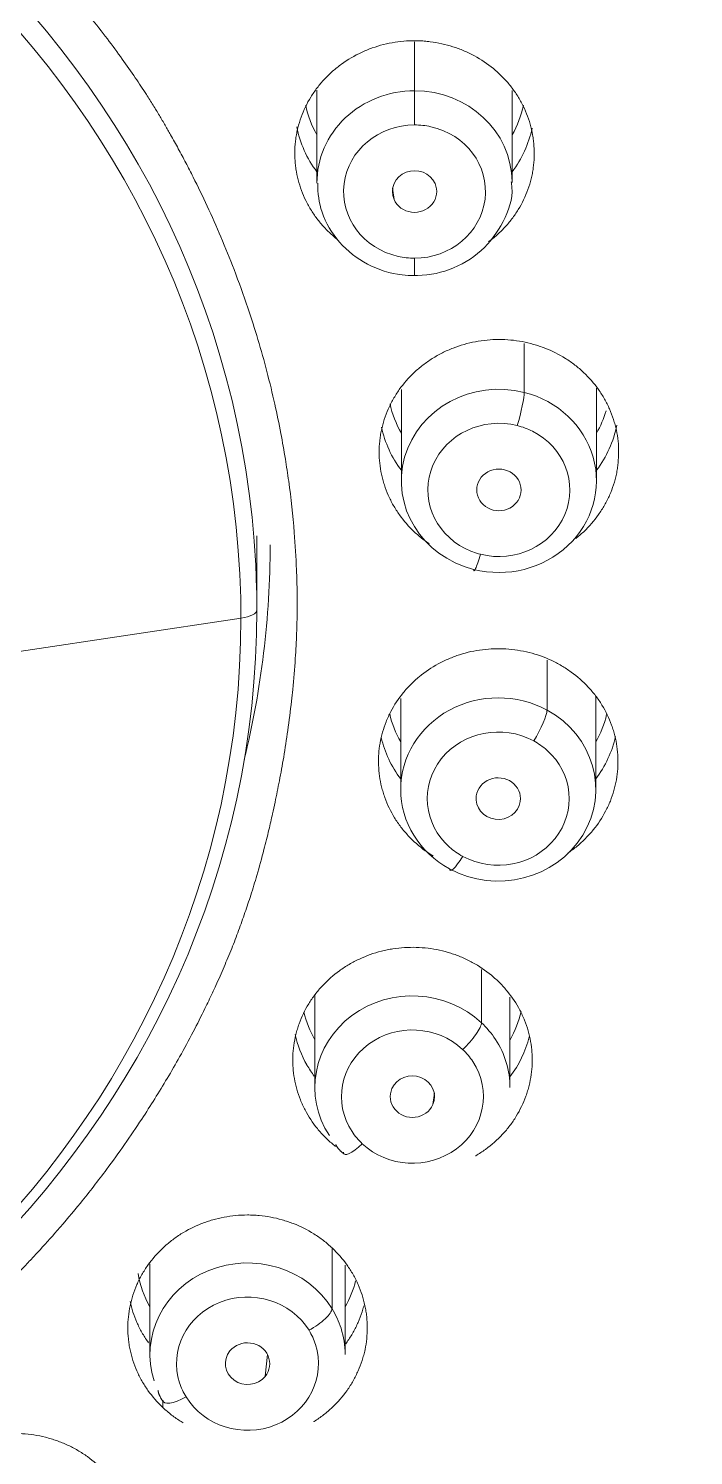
# Model space of a CAD drawing. Extents: x 3349 to 5808, y -3 to 827.
# Drawn here: x 3874.81 to 3880.8, y 521.44 to 534.32 of the extents above; entities that cross this region are included whole.
import ezdxf

# ---------------------------------------------------------------- set-up
doc = ezdxf.new("R2010")
doc.units = 0
doc.header["$LTSCALE"] = 4
doc.header["$MEASUREMENT"] = 0
doc.layers.get('0').update_dxf_attribs({"linetype": 'CONTINUOUS'})
doc.layers.add('1', color=7, linetype='CONTINUOUS')

msp = doc.modelspace()

# ---------------------------------------------------------------- linework, layer by layer
at = {"color": 7, "ltscale": 0.5}
msp.add_ellipse((3868.108, 529.628), major_axis=(-47.422, 0), ratio=0.896694, start_param=1.587359, end_param=7.826525, dxfattribs=at)
at = {"layer": '1', "color": 7, "linetype": 'Continuous', "lineweight": 13}
for p, q in [((3878.289, 533.757), (3878.289, 534.199)), ((3878.289, 533.449), (3878.289, 533.757)), ((3878.104, 532.776), (3878.091, 532.878)), ((3878.289, 532.246), (3878.289, 532.089)), ((3879.278, 531.036), (3879.278, 531.476)), ((3874.724, 528.698), (3876.724, 528.997)), ((3879.484, 528.168), (3879.484, 528.618)), ((3878.893, 525.347), (3878.893, 525.827)), ((3878.455, 524.608), (3878.468, 524.711)), ((3877.545, 522.766), (3877.545, 523.315)), ((3876.941, 522.156), (3876.963, 522.352)), ((3876.019, 521.935), (3876.019, 521.874))]:
    msp.add_line(p, q, dxfattribs=at)
at = {"layer": '1', "color": 7, "linetype": 'Continuous', "lineweight": 18}
for p, q in [((3877.409, 533.764), (3877.409, 532.93)), ((3879.169, 532.93), (3879.169, 533.759)), ((3879.93, 530.237), (3879.93, 531.073)), ((3878.17, 531.061), (3878.17, 530.237)), ((3876.867, 529.742), (3876.867, 529.073)), ((3878.164, 528.272), (3878.164, 527.452)), ((3879.924, 527.452), (3879.924, 528.289)), ((3877.39, 525.592), (3877.39, 524.762)), ((3879.15, 524.762), (3879.15, 525.578)), ((3875.903, 523.172), (3875.903, 522.352)), ((3877.663, 522.352), (3877.663, 523.159))]:
    msp.add_line(p, q, dxfattribs=at)
for centre, major_axis, start_param, end_param in [((3867.787, 529.073), (-9.08, 0), 3.163275, 6.283185), ((3867.787, 528.997), (8.936, 0), 0.021682, 3.141593), ((3878.289, 532.93), (-0.88, 0), 3.149889, 4.712389), ((3878.289, 533.805), (1, 0), 3.332592, 3.636541), ((3878.289, 533.805), (1, 0), 5.788238, 6.093217), ((3878.289, 533.614), (-1.08, 0), 0.181836, 0.61835), ((3878.289, 533.614), (-1.08, 0), 2.523206, 2.948831), ((3878.289, 532.848), (0.2, 0), 0.390584, 3.532176), ((3878.289, 532.848), (0.2, 0), 3.532176, 6.673769), ((3879.05, 530.237), (-0.88, 0), 4.45059, 7.592182), ((3879.05, 530.237), (-0.88, 0), 1.308997, 4.45059), ((3879.05, 531.113), (1, 0), 3.334146, 3.636573), ((3879.05, 531.113), (1, 0), 5.788221, 6.021386), ((3879.05, 530.921), (-1.08, 0), 0.198264, 0.618354), ((3879.05, 530.921), (-1.08, 0), 2.523239, 2.961884), ((3879.05, 530.155), (0.2, 0), 0.128784, 3.270377), ((3879.05, 530.155), (0.2, 0), 3.270377, 6.41197), ((3867.787, 529.66), (-9.2, 0), 2.915082, 3.141597), ((3867.787, 528.997), (8.936, 0), 0, 0.021682), ((3867.787, 529.073), (-9.08, 0), 3.141593, 3.163275), ((3867.787, 529.073), (-9.08, 0), 0.021682, 3.141593), ((3867.787, 528.997), (8.936, 0), 3.163275, 6.283185), ((3879.044, 527.452), (-0.88, 0), 4.18879, 7.330383), ((3879.044, 528.327), (1, 0), 3.346991, 3.636557), ((3879.044, 527.452), (-0.88, 0), 1.047198, 4.18879), ((3879.044, 528.327), (1, 0), 5.788254, 6.069917), ((3879.044, 528.136), (-1.08, 0), 0.214226, 0.618387), ((3879.044, 528.136), (-1.08, 0), 2.523243, 2.936493), ((3879.044, 527.369), (0.2, 0), 6.15017, 9.291763), ((3879.044, 527.369), (0.2, 0), 3.008578, 6.15017), ((3878.27, 524.762), (-0.88, 0), 3.926991, 6.835908), ((3878.27, 525.638), (1, 0), 3.350803, 3.636541), ((3878.27, 525.638), (1, 0), 5.788287, 6.080651), ((3878.27, 525.446), (-1.08, 0), 0.204361, 0.493528), ((3878.27, 524.762), (-0.88, 0), 3.141575, 3.694315), ((3878.27, 525.446), (-1.08, 0), 2.523208, 2.91576), ((3878.27, 524.68), (0.2, 0), 5.888371, 9.029963), ((3878.27, 524.68), (0.2, 0), 2.746778, 5.888371), ((3876.783, 522.352), (-0.88, 0), 3.665191, 6.574108), ((3876.783, 523.228), (1, 0), 3.296447, 3.636573), ((3876.783, 523.228), (1, 0), 5.78827, 6.058201), ((3876.783, 522.352), (-0.88, 0), 3.141579, 3.432516), ((3876.783, 522.27), (0.2, 0), 5.626571, 8.768164), ((3876.783, 522.27), (0.2, 0), 2.484979, 5.626571)]:
    msp.add_ellipse(centre, major_axis=major_axis, ratio=0.939693, start_param=start_param, end_param=end_param, dxfattribs=at)
at = {"layer": '1', "color": 7, "linetype": 'Continuous', "lineweight": 13}
for centre, major_axis, ratio, start_param, end_param in [((3878.289, 532.93), (-0.88, 0), 0.939693, 4.712389, 6.291481), ((3878.289, 532.848), (-0.64, 0), 0.939693, 4.712389, 7.621306), ((3878.289, 532.848), (-0.64, 0), 0.939693, 4.479713, 4.712389), ((3878.289, 532.848), (-0.64, 0), 0.939693, 1.570796, 4.479713), ((3878.289, 532.848), (-0.64, 0), 0.939693, 1.338121, 1.570796), ((3879.216, 530.818), (-0.059, -0.233), 0.088521, 1.232725, 2.803521), ((3879.05, 530.155), (-0.64, 0), 0.939693, 4.45059, 7.359506), ((3879.05, 530.155), (-0.64, 0), 0.939693, 4.217914, 4.45059), ((3879.05, 530.155), (-0.64, 0), 0.939693, 1.308997, 4.217914), ((3879.05, 530.155), (-0.64, 0), 0.939693, 1.076321, 1.308997), ((3878.884, 529.657), (0.059, 0.233), 0.088521, 2.803521, 4.374318), ((3876.627, 529.073), (0.24, 0), 0.34202, 5.124696, 6.283185), ((3879.364, 527.972), (-0.114, -0.211), 0.17101, 1.265447, 2.836243), ((3879.044, 527.369), (-0.64, 0), 0.939693, 4.18879, 7.097707), ((3879.044, 527.369), (-0.64, 0), 0.939693, 3.956114, 4.18879), ((3879.044, 527.369), (-0.64, 0), 0.939693, 1.047198, 3.956114), ((3878.724, 526.931), (0.114, 0.211), 0.17101, 2.836243, 4.407039), ((3879.044, 527.369), (-0.64, 0), 0.939693, 0.814522, 1.047198), ((3878.27, 524.68), (-0.64, 0), 0.939693, 3.926991, 6.835908), ((3878.723, 525.187), (-0.164, -0.175), 0.241845, 1.318897, 2.889694), ((3878.27, 524.762), (-0.88, 0), 0.939693, 3.694315, 3.926991), ((3878.27, 524.68), (-0.64, 0), 0.939693, 3.694315, 3.926991), ((3878.27, 524.68), (-0.64, 0), 0.939693, 0.785398, 3.694315), ((3877.818, 524.337), (0.164, 0.175), 0.241845, 2.889694, 4.46049), ((3878.27, 524.68), (-0.64, 0), 0.939693, 0.552722, 0.785398), ((3876.783, 522.27), (-0.64, 0), 0.939693, 3.665191, 6.574108), ((3877.337, 522.653), (-0.204, -0.126), 0.296198, 1.390781, 2.961578), ((3876.783, 522.352), (-0.88, 0), 0.939693, 3.432516, 3.665191), ((3876.783, 522.27), (-0.64, 0), 0.939693, 3.432516, 3.665191), ((3876.783, 522.27), (-0.64, 0), 0.939693, 0.523599, 3.432516), ((3876.783, 522.27), (-0.64, 0), 0.939693, 0.290923, 0.523599), ((3876.228, 522.052), (0.204, 0.126), 0.296198, 2.961578, 4.532374)]:
    msp.add_ellipse(centre, major_axis=major_axis, ratio=ratio, start_param=start_param, end_param=end_param, dxfattribs=at)
at = {"layer": '1', "color": 7, "linetype": 'Continuous', "lineweight": 18}
for points, knots in [([(3867.787, 577.688), (3869.502, 577.688), (3871.193, 577.608), (3874.515, 577.302), (3876.146, 577.076), (3879.333, 576.491), (3880.891, 576.133), (3883.922, 575.297), (3885.396, 574.821), (3888.251, 573.765), (3889.632, 573.185), (3892.297, 571.937), (3893.58, 571.269), (3896.045, 569.858), (3897.227, 569.116), (3899.488, 567.571), (3900.566, 566.768), (3902.62, 565.114), (3903.595, 564.264), (3905.444, 562.528), (3906.318, 561.642), (3907.966, 559.846), (3908.74, 558.936), (3910.192, 557.102), (3910.87, 556.178), (3912.136, 554.326), (3912.723, 553.398), (3913.812, 551.548), (3914.314, 550.625), (3915.697, 547.875), (3916.459, 546.066), (3917.71, 542.54), (3918.2, 540.822), (3918.768, 538.337), (3918.929, 537.524), (3919.204, 535.934), (3919.317, 535.158), (3919.501, 533.645), (3919.571, 532.909), (3919.677, 531.481), (3919.711, 530.788), (3919.75, 529.449), (3919.754, 528.802), (3919.737, 527.556), (3919.716, 526.955), (3919.624, 525.222), (3919.524, 524.157), (3919.281, 522.2), (3919.138, 521.309), (3918.841, 519.697), (3918.686, 518.977), (3918.463, 518.023), (3918.389, 517.726), (3918.283, 517.311), (3918.231, 517.112), (3918.173, 516.893), (3918.144, 516.787), (3918.13, 516.735), (3918.123, 516.709), (3918.119, 516.696), (3918.117, 516.689), (3918.117, 516.686), (3918.116, 516.685), (3918.116, 516.684), (3918.116, 516.683), (3918.116, 516.683), (3918.116, 516.683), (3918.116, 516.683), (3918.116, 516.683), (3917.701, 515.17), (3917.216, 513.701), (3916.135, 510.864), (3915.54, 509.496), (3914.583, 507.517), (3914.253, 506.87), (3913.574, 505.598), (3913.226, 504.974), (3912.159, 503.134), (3911.421, 501.952), (3909.922, 499.663), (3909.16, 498.559), (3907.993, 496.969), (3907.6, 496.451), (3906.805, 495.438), (3906.404, 494.943), (3905.189, 493.493), (3904.367, 492.572), (3902.713, 490.816), (3901.88, 489.982), (3900.649, 488.772), (3900.242, 488.376), (3899.437, 487.594), (3899.04, 487.208), (3897.866, 486.061), (3897.109, 485.312), (3895.654, 483.839), (3894.955, 483.115), (3893.621, 481.688), (3892.986, 480.986), (3891.784, 479.603), (3891.218, 478.922), (3890.154, 477.584), (3889.657, 476.926), (3888.73, 475.635), (3888.301, 475.001), (3887.706, 474.072), (3887.516, 473.766), (3887.242, 473.311), (3887.153, 473.161), (3887.022, 472.937), (3886.957, 472.825), (3886.883, 472.695), (3886.846, 472.63), (3886.828, 472.598), (3886.819, 472.582), (3886.814, 472.574), (3886.812, 472.57), (3886.811, 472.568), (3886.81, 472.567), (3886.81, 472.566), (3886.81, 472.566), (3886.809, 472.566), (3886.807, 472.562), (3886.781, 472.515), (3886.68, 472.335), (3886.605, 472.201), (3886.411, 471.845), (3886.292, 471.623), (3886.013, 471.086), (3885.853, 470.772), (3885.501, 470.049), (3885.308, 469.639), (3884.899, 468.722), (3884.682, 468.213), (3884.235, 467.094), (3884.006, 466.484), (3883.546, 465.157), (3883.315, 464.442), (3882.863, 462.905), (3882.642, 462.083), (3882.221, 460.335), (3882.02, 459.409), (3881.646, 457.448), (3881.473, 456.413), (3881.158, 454.235), (3881.016, 453.091), (3880.763, 450.695), (3880.653, 449.444), (3880.459, 446.838), (3880.377, 445.484), (3880.237, 442.674), (3880.178, 432.206), (3880.106, 429.948), (3880.084, 429.183), (3880.054, 428.017), (3880.044, 427.625), (3880.031, 427.032), (3880.024, 426.734), (3880.017, 426.385), (3880.013, 426.21), (3880.012, 426.123), (3880.011, 426.079), (3880.01, 426.057), (3880.01, 426.046), (3880.01, 426.04), (3880.01, 426.038), (3880.01, 426.036), (3880.01, 426.036), (3880.01, 426.035), (3880.01, 426.035), (3879.99, 425.043), (3879.97, 423.928), (3879.943, 422.074), (3879.934, 421.426), (3879.917, 420.071), (3879.909, 419.363), (3879.893, 417.887), (3879.885, 417.118), (3879.871, 415.518), (3879.864, 414.686), (3879.845, 412.095), (3879.833, 410.239), (3879.814, 406.286), (3879.807, 404.187), (3879.795, 399.741), (3879.791, 397.393), (3879.787, 393.692), (3879.786, 392.429), (3879.784, 389.84), (3879.783, 388.515), (3879.782, 384.449), (3879.782, 381.615), (3879.782, 378.658)], [0, 0, 0, 0, 0.0125, 0.0125, 0.025, 0.025, 0.0375, 0.0375, 0.05, 0.05, 0.0625, 0.0625, 0.075, 0.075, 0.0875, 0.0875, 0.1, 0.1, 0.1125, 0.1125, 0.125, 0.125, 0.1375, 0.1375, 0.15, 0.15, 0.1625, 0.1625, 0.175, 0.175, 0.2, 0.2, 0.225, 0.225, 0.2375, 0.2375, 0.25, 0.25, 0.2625, 0.2625, 0.275, 0.275, 0.2875, 0.2875, 0.3, 0.3, 0.325, 0.325, 0.35, 0.35, 0.375, 0.375, 0.3875, 0.3875, 0.39375, 0.396875, 0.398437, 0.399219, 0.399609, 0.399805, 0.399902, 0.399951, 0.399976, 0.399988, 0.399994, 0.399997, 0.399998, 0.399998, 0.4, 0.4, 0.4125, 0.4125, 0.425, 0.425, 0.43125, 0.43125, 0.4375, 0.4375, 0.45, 0.45, 0.4625, 0.4625, 0.46875, 0.46875, 0.475, 0.475, 0.4875, 0.4875, 0.5, 0.5, 0.50625, 0.50625, 0.5125, 0.5125, 0.525, 0.525, 0.5375, 0.5375, 0.55, 0.55, 0.5625, 0.5625, 0.575, 0.575, 0.5875, 0.5875, 0.59375, 0.59375, 0.596875, 0.596875, 0.598437, 0.599219, 0.599609, 0.599805, 0.599902, 0.599951, 0.599976, 0.599988, 0.599994, 0.599997, 0.599997, 0.6, 0.6, 0.6125, 0.6125, 0.625, 0.625, 0.6375, 0.6375, 0.65, 0.65, 0.6625, 0.6625, 0.675, 0.675, 0.6875, 0.6875, 0.7, 0.7, 0.7125, 0.7125, 0.725, 0.725, 0.7375, 0.7375, 0.75, 0.75, 0.7625, 0.7625, 0.775, 0.775, 0.7875, 0.7875, 0.79375, 0.79375, 0.796875, 0.796875, 0.798437, 0.799219, 0.799609, 0.799805, 0.799902, 0.799951, 0.799976, 0.799988, 0.799994, 0.799997, 0.799998, 0.799998, 0.8, 0.8, 0.825, 0.825, 0.8375, 0.8375, 0.85, 0.85, 0.8625, 0.8625, 0.875, 0.875, 0.9, 0.9, 0.925, 0.925, 0.95, 0.95, 0.9625, 0.9625, 0.975, 0.975, 1, 1, 1, 1]), ([(3867.787, 520.232), (3867.801, 520.232), (3867.829, 520.232), (3867.871, 520.232), (3867.914, 520.233), (3867.959, 520.233), (3868.004, 520.234), (3868.051, 520.235), (3868.098, 520.236), (3868.147, 520.238), (3868.196, 520.24), (3868.247, 520.242), (3868.299, 520.244), (3868.352, 520.247), (3868.406, 520.25), (3868.461, 520.254), (3868.517, 520.258), (3868.574, 520.262), (3868.632, 520.267), (3868.692, 520.272), (3868.752, 520.278), (3868.813, 520.284), (3868.875, 520.291), (3868.939, 520.298), (3869.003, 520.305), (3869.068, 520.314), (3869.135, 520.322), (3869.202, 520.332), (3869.271, 520.342), (3869.34, 520.352), (3869.41, 520.364), (3869.482, 520.376), (3869.563, 520.39), (3869.681, 520.412), (3869.861, 520.448), (3870.119, 520.506), (3870.479, 520.598), (3870.877, 520.718), (3871.225, 520.842), (3871.467, 520.937), (3871.633, 521.005), (3871.773, 521.066), (3871.888, 521.118), (3871.978, 521.16), (3872.043, 521.191), (3872.085, 521.211), (3872.121, 521.229), (3872.161, 521.248), (3872.211, 521.273), (3872.26, 521.298), (3872.31, 521.323), (3872.359, 521.349), (3872.407, 521.374), (3872.456, 521.4), (3872.504, 521.426), (3872.552, 521.452), (3872.6, 521.478), (3872.647, 521.504), (3872.694, 521.531), (3872.741, 521.557), (3872.788, 521.584), (3872.834, 521.611), (3872.905, 521.653), (3873, 521.711), (3873.119, 521.784), (3873.224, 521.851), (3873.317, 521.913), (3873.4, 521.969), (3873.487, 522.03), (3873.594, 522.107), (3873.725, 522.204), (3873.884, 522.328), (3874.056, 522.47), (3874.223, 522.615), (3874.376, 522.755), (3874.506, 522.879), (3874.622, 522.993), (3874.723, 523.097), (3874.811, 523.189), (3874.925, 523.312), (3875.081, 523.485), (3875.29, 523.734), (3875.549, 524.067), (3875.811, 524.442), (3876.024, 524.784), (3876.177, 525.048), (3876.29, 525.258), (3876.388, 525.451), (3876.455, 525.591), (3876.513, 525.716), (3876.571, 525.849), (3876.64, 526.015), (3876.703, 526.178), (3876.76, 526.339), (3876.815, 526.504), (3876.873, 526.694), (3876.927, 526.891), (3876.973, 527.076), (3877.006, 527.218), (3877.037, 527.365), (3877.072, 527.536), (3877.111, 527.752), (3877.148, 527.993), (3877.174, 528.196), (3877.197, 528.412), (3877.214, 528.617), (3877.226, 528.852), (3877.231, 529.05), (3877.231, 529.241), (3877.224, 529.478), (3877.204, 529.814), (3877.168, 530.147), (3877.123, 530.445), (3877.082, 530.676), (3877.028, 530.94), (3876.936, 531.32), (3876.815, 531.726), (3876.669, 532.129), (3876.546, 532.435), (3876.422, 532.713), (3876.315, 532.935), (3876.227, 533.107), (3876.159, 533.234), (3876.097, 533.347), (3876.04, 533.447), (3875.987, 533.536), (3875.931, 533.629), (3875.859, 533.742), (3875.767, 533.881), (3875.65, 534.049), (3875.515, 534.232), (3875.384, 534.4), (3875.264, 534.546), (3875.165, 534.662), (3875.071, 534.77), (3874.983, 534.868), (3874.9, 534.957), (3874.824, 535.038), (3874.72, 535.146), (3874.568, 535.299), (3874.347, 535.511), (3874.144, 535.693), (3873.98, 535.832), (3873.877, 535.916), (3873.777, 535.995), (3873.681, 536.069), (3873.589, 536.138), (3873.5, 536.203), (3873.389, 536.281), (3873.247, 536.377), (3873.093, 536.476), (3872.953, 536.562), (3872.834, 536.633), (3872.719, 536.698), (3872.607, 536.761), (3872.493, 536.823), (3872.37, 536.888), (3872.238, 536.955), (3872.097, 537.024), (3871.945, 537.096), (3871.786, 537.168), (3871.623, 537.238), (3871.459, 537.305), (3871.294, 537.37), (3871.166, 537.417), (3871.065, 537.453), (3870.977, 537.483), (3870.854, 537.524), (3870.673, 537.581), (3870.476, 537.638), (3870.189, 537.714), (3869.85, 537.793), (3869.497, 537.861), (3869.231, 537.903), (3869.055, 537.928), (3868.908, 537.946), (3868.789, 537.959), (3868.699, 537.968), (3868.639, 537.974), (3868.585, 537.978), (3868.526, 537.983), (3868.455, 537.988), (3868.384, 537.992), (3868.314, 537.996), (3868.245, 537.999), (3868.177, 538.002), (3868.11, 538.004), (3868.044, 538.006), (3867.978, 538.007), (3867.914, 538.007), (3867.85, 538.007), (3867.808, 538.007), (3867.787, 538.007)], [0, 0, 0, 0, 0.001386, 0.002808, 0.004267, 0.005762, 0.007294, 0.008862, 0.010466, 0.012107, 0.013785, 0.015499, 0.017249, 0.019036, 0.020859, 0.022718, 0.024615, 0.026547, 0.028516, 0.030521, 0.032563, 0.034642, 0.036756, 0.038907, 0.041095, 0.043319, 0.045579, 0.047875, 0.050208, 0.052577, 0.054983, 0.057424, 0.059902, 0.06337, 0.069574, 0.078513, 0.090185, 0.107273, 0.120788, 0.127787, 0.133883, 0.139075, 0.143364, 0.146749, 0.149231, 0.15081, 0.151486, 0.153393, 0.155294, 0.157191, 0.159082, 0.160968, 0.162849, 0.164724, 0.166595, 0.16846, 0.17032, 0.172175, 0.174025, 0.175869, 0.177709, 0.179543, 0.181372, 0.186205, 0.190992, 0.195733, 0.199016, 0.202478, 0.206117, 0.209933, 0.216118, 0.223059, 0.230756, 0.239207, 0.246065, 0.252315, 0.257958, 0.262994, 0.267423, 0.271246, 0.280502, 0.291865, 0.305334, 0.32478, 0.340045, 0.34795, 0.357061, 0.365369, 0.370854, 0.373514, 0.380025, 0.386387, 0.392601, 0.398665, 0.40458, 0.411225, 0.419867, 0.426429, 0.431639, 0.435499, 0.442523, 0.450381, 0.459074, 0.468604, 0.472385, 0.482433, 0.490634, 0.49771, 0.503658, 0.511138, 0.523214, 0.539884, 0.547087, 0.555499, 0.565118, 0.575944, 0.597335, 0.610457, 0.621726, 0.632516, 0.642826, 0.647947, 0.653042, 0.658109, 0.661592, 0.665246, 0.669071, 0.673066, 0.679475, 0.686669, 0.694647, 0.703407, 0.709114, 0.714454, 0.719429, 0.724038, 0.728282, 0.73216, 0.735674, 0.743984, 0.754624, 0.767595, 0.77239, 0.776982, 0.78137, 0.785554, 0.789533, 0.793309, 0.79688, 0.803563, 0.811005, 0.815784, 0.820524, 0.825226, 0.829334, 0.833761, 0.838506, 0.843571, 0.848956, 0.854659, 0.860725, 0.866777, 0.872816, 0.878841, 0.884853, 0.886686, 0.889818, 0.89425, 0.89998, 0.909126, 0.915012, 0.930177, 0.944438, 0.951438, 0.957448, 0.962467, 0.966494, 0.96953, 0.971574, 0.972627, 0.975077, 0.977496, 0.979885, 0.982242, 0.98457, 0.986866, 0.989132, 0.991367, 0.993571, 0.995745, 0.997888, 1, 1, 1, 1]), ([(3877.589, 532.418), (3877.585, 532.421), (3877.581, 532.425), (3877.564, 532.439), (3877.551, 532.451), (3877.525, 532.474), (3877.488, 532.509), (3877.431, 532.573), (3877.391, 532.627), (3877.363, 532.669), (3877.354, 532.684), (3877.336, 532.713), (3877.328, 532.728), (3877.289, 532.803), (3877.264, 532.865), (3877.237, 532.961), (3877.229, 532.993), (3877.22, 533.043), (3877.218, 533.06), (3877.214, 533.093), (3877.212, 533.109), (3877.207, 533.192), (3877.209, 533.258), (3877.22, 533.341), (3877.223, 533.357), (3877.229, 533.39), (3877.233, 533.407), (3877.245, 533.455), (3877.255, 533.487), (3877.289, 533.581), (3877.318, 533.642), (3877.362, 533.715), (3877.371, 533.729), (3877.391, 533.757), (3877.42, 533.798), (3877.475, 533.863), (3877.524, 533.911), (3877.576, 533.956), (3877.603, 533.978), (3877.687, 534.039), (3877.747, 534.074), (3877.842, 534.118), (3877.874, 534.132), (3877.941, 534.155), (3877.975, 534.166), (3878.009, 534.174)], [0, 0, 0, 0, 0.006862, 0.006862, 0.029433, 0.029433, 0.052004, 0.097147, 0.14229, 0.14229, 0.164861, 0.164861, 0.187432, 0.187432, 0.277718, 0.277718, 0.32286, 0.32286, 0.345432, 0.345432, 0.368003, 0.368003, 0.458288, 0.458288, 0.48086, 0.48086, 0.503431, 0.503431, 0.548574, 0.548574, 0.638859, 0.638859, 0.66143, 0.66143, 0.684001, 0.729144, 0.774287, 0.774287, 0.819429, 0.819429, 0.909715, 0.909715, 0.954857, 0.954857, 1, 1, 1, 1]), ([(3878.009, 534.174), (3878.078, 534.192), (3878.148, 534.202), (3878.253, 534.209), (3878.288, 534.209), (3878.342, 534.208), (3878.359, 534.207), (3878.395, 534.204), (3878.412, 534.202), (3878.5, 534.191), (3878.569, 534.176), (3878.652, 534.15), (3878.669, 534.144), (3878.702, 534.132), (3878.718, 534.125), (3878.767, 534.105), (3878.798, 534.089), (3878.89, 534.04), (3878.947, 534.001), (3879.014, 533.946), (3879.027, 533.935), (3879.053, 533.911), (3879.09, 533.876), (3879.147, 533.813), (3879.187, 533.758), (3879.215, 533.716), (3879.224, 533.702), (3879.241, 533.672), (3879.25, 533.657), (3879.289, 533.582), (3879.314, 533.52), (3879.341, 533.424), (3879.349, 533.392), (3879.357, 533.342), (3879.36, 533.326), (3879.364, 533.293), (3879.365, 533.276), (3879.371, 533.193), (3879.369, 533.127), (3879.357, 533.044), (3879.355, 533.028), (3879.348, 532.995), (3879.345, 532.979), (3879.333, 532.93), (3879.323, 532.898), (3879.289, 532.804), (3879.26, 532.743), (3879.216, 532.671), (3879.206, 532.656), (3879.187, 532.628), (3879.157, 532.587), (3879.103, 532.522), (3879.054, 532.475), (3879.005, 532.432), (3878.981, 532.412), (3878.957, 532.394)], [0, 0, 0, 0, 0.07173, 0.07173, 0.107594, 0.107594, 0.125527, 0.125527, 0.143459, 0.143459, 0.215189, 0.215189, 0.233121, 0.233121, 0.251054, 0.251054, 0.286918, 0.286918, 0.358648, 0.358648, 0.37658, 0.37658, 0.394513, 0.430377, 0.466242, 0.466242, 0.484175, 0.484175, 0.502107, 0.502107, 0.573837, 0.573837, 0.609701, 0.609701, 0.627634, 0.627634, 0.645566, 0.645566, 0.717296, 0.717296, 0.735228, 0.735228, 0.753161, 0.753161, 0.789025, 0.789025, 0.860755, 0.860755, 0.878687, 0.878687, 0.89662, 0.932484, 0.968349, 0.968349, 1, 1, 1, 1]), ([(3877.417, 532.924), (3877.415, 532.832), (3877.441, 532.643), (3877.599, 532.377), (3877.856, 532.175), (3878.105, 532.097), (3878.251, 532.089), (3878.289, 532.089)], [0, 0, 0, 0, 0.200807, 0.437728, 0.676071, 0.917833, 1, 1, 1, 1]), ([(3878.273, 532.089), (3878.39, 532.088), (3878.608, 532.124), (3878.906, 532.299), (3879.099, 532.565), (3879.182, 532.798), (3879.164, 532.919), (3879.161, 532.936)], [0, 0, 0, 0, 0.241454, 0.483645, 0.724892, 0.962761, 1, 1, 1, 1]), ([(3878.422, 529.669), (3878.417, 529.673), (3878.412, 529.676), (3878.393, 529.689), (3878.379, 529.7), (3878.338, 529.731), (3878.311, 529.754), (3878.237, 529.824), (3878.192, 529.875), (3878.143, 529.945), (3878.133, 529.959), (3878.115, 529.988), (3878.106, 530.002), (3878.081, 530.046), (3878.051, 530.106), (3878.027, 530.169), (3878.012, 530.216), (3878.007, 530.232), (3877.998, 530.265), (3877.994, 530.281), (3877.977, 530.363), (3877.97, 530.429), (3877.97, 530.529), (3877.972, 530.562), (3877.977, 530.612), (3877.979, 530.628), (3877.984, 530.661), (3877.987, 530.678), (3878.005, 530.759), (3878.025, 530.823), (3878.059, 530.9), (3878.066, 530.915), (3878.081, 530.945), (3878.089, 530.96), (3878.114, 531.004), (3878.132, 531.033), (3878.191, 531.116), (3878.236, 531.167), (3878.298, 531.226), (3878.311, 531.238), (3878.338, 531.26), (3878.378, 531.293), (3878.448, 531.342), (3878.509, 531.376), (3878.571, 531.408), (3878.604, 531.422), (3878.702, 531.461), (3878.769, 531.48), (3878.873, 531.499), (3878.908, 531.504), (3878.979, 531.511), (3879.014, 531.513), (3879.05, 531.513)], [0, 0, 0, 0, 0.006681, 0.006681, 0.026158, 0.026158, 0.065111, 0.065111, 0.143019, 0.143019, 0.162495, 0.162495, 0.181972, 0.181972, 0.220926, 0.25988, 0.25988, 0.279357, 0.279357, 0.298833, 0.298833, 0.376741, 0.376741, 0.415695, 0.415695, 0.435171, 0.435171, 0.454648, 0.454648, 0.532556, 0.532556, 0.552032, 0.552032, 0.571509, 0.571509, 0.610463, 0.610463, 0.68837, 0.68837, 0.707847, 0.707847, 0.727324, 0.766278, 0.805232, 0.805232, 0.844185, 0.844185, 0.922093, 0.922093, 0.961046, 0.961046, 1, 1, 1, 1]), ([(3879.05, 531.513), (3879.121, 531.513), (3879.192, 531.506), (3879.295, 531.487), (3879.329, 531.479), (3879.38, 531.464), (3879.397, 531.459), (3879.431, 531.448), (3879.447, 531.442), (3879.529, 531.41), (3879.591, 531.379), (3879.664, 531.333), (3879.679, 531.323), (3879.707, 531.303), (3879.721, 531.293), (3879.763, 531.261), (3879.789, 531.239), (3879.864, 531.168), (3879.908, 531.117), (3879.958, 531.048), (3879.967, 531.033), (3879.986, 531.005), (3879.994, 530.99), (3880.019, 530.946), (3880.049, 530.886), (3880.073, 530.824), (3880.089, 530.776), (3880.093, 530.76), (3880.102, 530.728), (3880.106, 530.711), (3880.123, 530.629), (3880.13, 530.563), (3880.13, 530.464), (3880.128, 530.431), (3880.123, 530.381), (3880.121, 530.364), (3880.116, 530.331), (3880.113, 530.315), (3880.096, 530.233), (3880.075, 530.17), (3880.042, 530.093), (3880.034, 530.078), (3880.019, 530.047), (3880.011, 530.032), (3879.986, 529.988), (3879.968, 529.96), (3879.909, 529.877), (3879.865, 529.826), (3879.802, 529.766), (3879.789, 529.755), (3879.765, 529.734), (3879.754, 529.725), (3879.743, 529.717)], [0, 0, 0, 0, 0.080304, 0.080304, 0.120455, 0.120455, 0.140531, 0.140531, 0.160607, 0.160607, 0.240911, 0.240911, 0.260986, 0.260986, 0.281062, 0.281062, 0.321214, 0.321214, 0.401518, 0.401518, 0.421594, 0.421594, 0.441669, 0.441669, 0.481821, 0.521973, 0.521973, 0.542049, 0.542049, 0.562125, 0.562125, 0.642428, 0.642428, 0.68258, 0.68258, 0.702656, 0.702656, 0.722732, 0.722732, 0.803035, 0.803035, 0.823111, 0.823111, 0.843187, 0.843187, 0.883339, 0.883339, 0.963642, 0.963642, 0.983718, 0.983718, 1, 1, 1, 1]), ([(3878.458, 526.851), (3878.449, 526.857), (3878.439, 526.863), (3878.415, 526.879), (3878.4, 526.888), (3878.33, 526.939), (3878.279, 526.984), (3878.221, 527.047), (3878.209, 527.06), (3878.187, 527.086), (3878.176, 527.099), (3878.145, 527.14), (3878.126, 527.168), (3878.073, 527.254), (3878.044, 527.314), (3878.016, 527.394), (3878.01, 527.41), (3878.001, 527.442), (3877.996, 527.458), (3877.984, 527.507), (3877.971, 527.572), (3877.966, 527.638), (3877.964, 527.688), (3877.964, 527.704), (3877.964, 527.738), (3877.965, 527.755), (3877.971, 527.838), (3877.982, 527.904), (3878.01, 528), (3878.02, 528.031), (3878.039, 528.078), (3878.046, 528.094), (3878.06, 528.125), (3878.067, 528.14), (3878.106, 528.214), (3878.143, 528.271), (3878.197, 528.337), (3878.208, 528.35), (3878.231, 528.375), (3878.243, 528.388), (3878.28, 528.424), (3878.305, 528.448), (3878.384, 528.513), (3878.441, 528.552), (3878.519, 528.594), (3878.534, 528.602), (3878.566, 528.617), (3878.582, 528.624), (3878.63, 528.645), (3878.695, 528.669), (3878.763, 528.688), (3878.832, 528.703), (3878.867, 528.709), (3878.973, 528.722), (3879.043, 528.724), (3879.148, 528.718), (3879.184, 528.714), (3879.254, 528.703), (3879.289, 528.696), (3879.323, 528.688)], [0, 0, 0, 0, 0.011412, 0.011412, 0.028756, 0.028756, 0.09813, 0.09813, 0.115474, 0.115474, 0.132818, 0.132818, 0.167505, 0.167505, 0.236879, 0.236879, 0.254223, 0.254223, 0.271567, 0.271567, 0.306254, 0.340941, 0.340941, 0.358285, 0.358285, 0.375629, 0.375629, 0.445003, 0.445003, 0.479691, 0.479691, 0.497034, 0.497034, 0.514378, 0.514378, 0.583752, 0.583752, 0.601096, 0.601096, 0.61844, 0.61844, 0.653127, 0.653127, 0.722502, 0.722502, 0.739845, 0.739845, 0.757189, 0.757189, 0.791876, 0.826564, 0.826564, 0.861251, 0.861251, 0.930625, 0.930625, 0.965313, 0.965313, 1, 1, 1, 1]), ([(3879.323, 528.688), (3879.392, 528.67), (3879.458, 528.647), (3879.553, 528.603), (3879.584, 528.587), (3879.629, 528.56), (3879.644, 528.551), (3879.673, 528.532), (3879.687, 528.522), (3879.758, 528.471), (3879.809, 528.426), (3879.867, 528.364), (3879.878, 528.351), (3879.901, 528.325), (3879.911, 528.311), (3879.942, 528.271), (3879.962, 528.243), (3880.014, 528.156), (3880.044, 528.096), (3880.072, 528.017), (3880.077, 528.001), (3880.087, 527.969), (3880.092, 527.953), (3880.104, 527.904), (3880.116, 527.839), (3880.122, 527.773), (3880.124, 527.723), (3880.124, 527.706), (3880.123, 527.673), (3880.123, 527.656), (3880.117, 527.572), (3880.105, 527.507), (3880.078, 527.411), (3880.067, 527.379), (3880.049, 527.332), (3880.042, 527.317), (3880.028, 527.286), (3880.02, 527.271), (3879.981, 527.196), (3879.944, 527.14), (3879.89, 527.074), (3879.879, 527.061), (3879.856, 527.035), (3879.844, 527.023), (3879.808, 526.986), (3879.783, 526.963), (3879.729, 526.918), (3879.7, 526.897), (3879.669, 526.876)], [0, 0, 0, 0, 0.086766, 0.086766, 0.130149, 0.130149, 0.151841, 0.151841, 0.173532, 0.173532, 0.260298, 0.260298, 0.28199, 0.28199, 0.303681, 0.303681, 0.347064, 0.347064, 0.43383, 0.43383, 0.455522, 0.455522, 0.477213, 0.477213, 0.520596, 0.563979, 0.563979, 0.585671, 0.585671, 0.607362, 0.607362, 0.694128, 0.694128, 0.737511, 0.737511, 0.759203, 0.759203, 0.780894, 0.780894, 0.86766, 0.86766, 0.889352, 0.889352, 0.911043, 0.911043, 0.954426, 0.954426, 1, 1, 1, 1]), ([(3877.576, 524.231), (3877.57, 524.235), (3877.564, 524.24), (3877.532, 524.267), (3877.507, 524.29), (3877.47, 524.326), (3877.459, 524.339), (3877.435, 524.364), (3877.424, 524.378), (3877.37, 524.444), (3877.333, 524.5), (3877.294, 524.574), (3877.287, 524.589), (3877.273, 524.62), (3877.266, 524.636), (3877.247, 524.683), (3877.236, 524.714), (3877.209, 524.811), (3877.198, 524.876), (3877.192, 524.959), (3877.191, 524.976), (3877.19, 525.01), (3877.19, 525.026), (3877.192, 525.076), (3877.198, 525.142), (3877.211, 525.208), (3877.223, 525.256), (3877.227, 525.272), (3877.237, 525.305), (3877.242, 525.321), (3877.271, 525.4), (3877.3, 525.46), (3877.352, 525.547), (3877.371, 525.575), (3877.403, 525.615), (3877.413, 525.629), (3877.435, 525.655), (3877.447, 525.668), (3877.505, 525.73), (3877.556, 525.776), (3877.626, 525.826), (3877.641, 525.836), (3877.67, 525.855), (3877.685, 525.865), (3877.73, 525.891), (3877.761, 525.907), (3877.855, 525.951), (3877.921, 525.975), (3878.007, 525.997), (3878.025, 526.001), (3878.059, 526.008), (3878.077, 526.011), (3878.129, 526.019), (3878.199, 526.026), (3878.269, 526.028), (3878.34, 526.026), (3878.376, 526.023), (3878.481, 526.01), (3878.55, 525.995), (3878.65, 525.963), (3878.683, 525.951), (3878.748, 525.923), (3878.78, 525.908), (3878.81, 525.891)], [0, 0, 0, 0, 0.007231, 0.007231, 0.040323, 0.040323, 0.056869, 0.056869, 0.073415, 0.073415, 0.1396, 0.1396, 0.156146, 0.156146, 0.172692, 0.172692, 0.205784, 0.205784, 0.271969, 0.271969, 0.288515, 0.288515, 0.305061, 0.305061, 0.338154, 0.371246, 0.371246, 0.387792, 0.387792, 0.404338, 0.404338, 0.470523, 0.470523, 0.503615, 0.503615, 0.520161, 0.520161, 0.536708, 0.536708, 0.602892, 0.602892, 0.619438, 0.619438, 0.635985, 0.635985, 0.669077, 0.669077, 0.735261, 0.735261, 0.751808, 0.751808, 0.768354, 0.768354, 0.801446, 0.834538, 0.834538, 0.867631, 0.867631, 0.933815, 0.933815, 0.966908, 0.966908, 1, 1, 1, 1]), ([(3878.81, 525.891), (3878.872, 525.857), (3878.929, 525.819), (3879.009, 525.753), (3879.034, 525.73), (3879.071, 525.694), (3879.082, 525.681), (3879.105, 525.655), (3879.117, 525.642), (3879.17, 525.576), (3879.208, 525.52), (3879.247, 525.446), (3879.254, 525.431), (3879.268, 525.4), (3879.275, 525.384), (3879.294, 525.337), (3879.305, 525.306), (3879.332, 525.209), (3879.343, 525.144), (3879.349, 525.061), (3879.35, 525.044), (3879.351, 525.01), (3879.35, 524.994), (3879.349, 524.944), (3879.343, 524.878), (3879.33, 524.812), (3879.318, 524.764), (3879.314, 524.748), (3879.304, 524.715), (3879.299, 524.699), (3879.27, 524.62), (3879.241, 524.56), (3879.189, 524.473), (3879.169, 524.445), (3879.138, 524.405), (3879.128, 524.391), (3879.106, 524.365), (3879.094, 524.352), (3879.036, 524.29), (3878.985, 524.244), (3878.915, 524.194), (3878.9, 524.184), (3878.871, 524.165), (3878.856, 524.155), (3878.841, 524.146), (3878.84, 524.146), (3878.84, 524.146)], [0, 0, 0, 0, 0.095177, 0.095177, 0.142765, 0.142765, 0.16656, 0.16656, 0.190354, 0.190354, 0.285531, 0.285531, 0.309325, 0.309325, 0.333119, 0.333119, 0.380708, 0.380708, 0.475885, 0.475885, 0.499679, 0.499679, 0.523473, 0.523473, 0.571061, 0.61865, 0.61865, 0.642444, 0.642444, 0.666238, 0.666238, 0.761415, 0.761415, 0.809004, 0.809004, 0.832798, 0.832798, 0.856592, 0.856592, 0.951769, 0.951769, 0.975563, 0.975563, 0.999358, 0.999358, 1, 1, 1, 1]), ([(3876.019, 521.874), (3875.969, 521.922), (3875.924, 521.973), (3875.865, 522.056), (3875.847, 522.084), (3875.822, 522.129), (3875.814, 522.144), (3875.799, 522.174), (3875.792, 522.189), (3875.758, 522.266), (3875.737, 522.33), (3875.72, 522.411), (3875.717, 522.428), (3875.712, 522.461), (3875.71, 522.477), (3875.704, 522.527), (3875.703, 522.561), (3875.703, 522.66), (3875.71, 522.726), (3875.727, 522.808), (3875.731, 522.825), (3875.739, 522.857), (3875.744, 522.873), (3875.759, 522.921), (3875.783, 522.984), (3875.813, 523.044), (3875.838, 523.088), (3875.847, 523.102), (3875.865, 523.131), (3875.875, 523.145), (3875.924, 523.215), (3875.969, 523.266), (3876.043, 523.336), (3876.07, 523.359), (3876.111, 523.391), (3876.125, 523.401), (3876.153, 523.421), (3876.168, 523.431), (3876.241, 523.477), (3876.303, 523.508), (3876.385, 523.54), (3876.401, 523.546), (3876.435, 523.557), (3876.452, 523.563), (3876.503, 523.577), (3876.537, 523.585), (3876.64, 523.605), (3876.711, 523.611), (3876.8, 523.612), (3876.817, 523.611), (3876.853, 523.61), (3876.871, 523.608), (3876.923, 523.603), (3876.993, 523.594), (3877.061, 523.578), (3877.129, 523.558), (3877.163, 523.547), (3877.261, 523.509), (3877.323, 523.478), (3877.411, 523.422), (3877.44, 523.403), (3877.495, 523.36), (3877.521, 523.337), (3877.546, 523.314)], [0, 0, 0, 0, 0.0625, 0.0625, 0.09375, 0.09375, 0.109375, 0.109375, 0.125, 0.125, 0.1875, 0.1875, 0.203125, 0.203125, 0.21875, 0.21875, 0.25, 0.25, 0.3125, 0.3125, 0.328125, 0.328125, 0.34375, 0.34375, 0.375, 0.40625, 0.40625, 0.421875, 0.421875, 0.4375, 0.4375, 0.5, 0.5, 0.53125, 0.53125, 0.546875, 0.546875, 0.5625, 0.5625, 0.625, 0.625, 0.640625, 0.640625, 0.65625, 0.65625, 0.6875, 0.6875, 0.75, 0.75, 0.765625, 0.765625, 0.78125, 0.78125, 0.8125, 0.84375, 0.84375, 0.875, 0.875, 0.9375, 0.9375, 0.96875, 0.96875, 1, 1, 1, 1]), ([(3877.546, 523.314), (3877.597, 523.266), (3877.641, 523.215), (3877.7, 523.132), (3877.718, 523.104), (3877.743, 523.06), (3877.751, 523.045), (3877.767, 523.014), (3877.774, 522.999), (3877.808, 522.922), (3877.828, 522.858), (3877.845, 522.777), (3877.848, 522.761), (3877.854, 522.728), (3877.856, 522.711), (3877.861, 522.661), (3877.863, 522.627), (3877.863, 522.528), (3877.856, 522.462), (3877.839, 522.38), (3877.835, 522.363), (3877.826, 522.331), (3877.821, 522.315), (3877.806, 522.267), (3877.782, 522.205), (3877.752, 522.145), (3877.727, 522.1), (3877.719, 522.086), (3877.7, 522.057), (3877.691, 522.043), (3877.641, 521.973), (3877.597, 521.922), (3877.522, 521.852), (3877.496, 521.829), (3877.455, 521.797), (3877.441, 521.787), (3877.412, 521.767), (3877.398, 521.757), (3877.382, 521.748), (3877.381, 521.747), (3877.38, 521.746)], [0, 0, 0, 0, 0.110905, 0.110905, 0.166357, 0.166357, 0.194083, 0.194083, 0.221809, 0.221809, 0.332714, 0.332714, 0.36044, 0.36044, 0.388166, 0.388166, 0.443619, 0.443619, 0.554523, 0.554523, 0.58225, 0.58225, 0.609976, 0.609976, 0.665428, 0.72088, 0.72088, 0.748607, 0.748607, 0.776333, 0.776333, 0.887238, 0.887238, 0.94269, 0.94269, 0.970416, 0.970416, 0.998142, 0.998142, 1, 1, 1, 1]), ([(3875.89, 522.458), (3875.888, 522.461), (3875.887, 522.463), (3875.865, 522.493), (3875.847, 522.522), (3875.822, 522.566), (3875.814, 522.581), (3875.799, 522.611), (3875.792, 522.627), (3875.758, 522.704), (3875.738, 522.767), (3875.724, 522.832)], [0, 0, 0, 0, 0.02167, 0.02167, 0.266528, 0.266528, 0.388957, 0.388957, 0.511386, 0.511386, 1, 1, 1, 1]), ([(3877.832, 522.792), (3877.832, 522.789), (3877.831, 522.787), (3877.826, 522.769), (3877.821, 522.753), (3877.806, 522.705), (3877.782, 522.642), (3877.752, 522.582), (3877.727, 522.538), (3877.719, 522.524), (3877.7, 522.495), (3877.691, 522.481), (3877.677, 522.461), (3877.673, 522.455), (3877.669, 522.45)], [0, 0, 0, 0, 0.017893, 0.017893, 0.150431, 0.150431, 0.415507, 0.680583, 0.680583, 0.813121, 0.813121, 0.945659, 0.945659, 1, 1, 1, 1]), ([(3876.202, 521.736), (3876.196, 521.739), (3876.19, 521.743), (3876.154, 521.766), (3876.126, 521.785), (3876.071, 521.828), (3876.044, 521.851), (3876.019, 521.874)], [0, 0, 0, 0, 0.095637, 0.095637, 0.547819, 0.547819, 1, 1, 1, 1]), ([(3873.747, 520.113), (3873.711, 520.171), (3873.682, 520.232), (3873.648, 520.326), (3873.638, 520.358), (3873.626, 520.407), (3873.623, 520.423), (3873.616, 520.456), (3873.613, 520.473), (3873.602, 520.556), (3873.6, 520.622), (3873.605, 520.705), (3873.607, 520.721), (3873.611, 520.755), (3873.613, 520.771), (3873.622, 520.821), (3873.63, 520.854), (3873.657, 520.95), (3873.682, 521.012), (3873.721, 521.087), (3873.729, 521.102), (3873.746, 521.131), (3873.773, 521.174), (3873.823, 521.243), (3873.869, 521.293), (3873.905, 521.33), (3873.918, 521.342), (3873.943, 521.365), (3873.956, 521.376), (3874.023, 521.431), (3874.08, 521.47), (3874.172, 521.52), (3874.203, 521.535), (3874.252, 521.556), (3874.268, 521.563), (3874.301, 521.575), (3874.318, 521.581), (3874.401, 521.607), (3874.47, 521.623), (3874.557, 521.634), (3874.575, 521.635), (3874.611, 521.638), (3874.628, 521.639), (3874.682, 521.641), (3874.717, 521.64), (3874.822, 521.634), (3874.892, 521.623), (3874.978, 521.601), (3874.995, 521.597), (3875.029, 521.586), (3875.045, 521.581), (3875.095, 521.563), (3875.159, 521.537), (3875.221, 521.505), (3875.281, 521.47), (3875.311, 521.451), (3875.395, 521.39), (3875.446, 521.344), (3875.516, 521.27), (3875.538, 521.243), (3875.58, 521.189), (3875.599, 521.161), (3875.617, 521.131)], [0, 0, 0, 0, 0.0625, 0.0625, 0.09375, 0.09375, 0.109375, 0.109375, 0.125, 0.125, 0.1875, 0.1875, 0.203125, 0.203125, 0.21875, 0.21875, 0.25, 0.25, 0.3125, 0.3125, 0.328125, 0.328125, 0.34375, 0.375, 0.40625, 0.40625, 0.421875, 0.421875, 0.4375, 0.4375, 0.5, 0.5, 0.53125, 0.53125, 0.546875, 0.546875, 0.5625, 0.5625, 0.625, 0.625, 0.640625, 0.640625, 0.65625, 0.65625, 0.6875, 0.6875, 0.75, 0.75, 0.765625, 0.765625, 0.78125, 0.78125, 0.8125, 0.84375, 0.84375, 0.875, 0.875, 0.9375, 0.9375, 0.96875, 0.96875, 1, 1, 1, 1])]:
    msp.add_open_spline(points, degree=3, knots=knots, dxfattribs=at)
at = {"layer": '1', "color": 7, "linetype": 'Continuous', "lineweight": 13}
msp.add_open_spline([(3867.787, 576.753), (3867.839, 576.753), (3867.944, 576.753), (3868.103, 576.752), (3868.262, 576.751), (3868.418, 576.75), (3868.572, 576.748), (3868.731, 576.745), (3868.896, 576.742), (3869.076, 576.738), (3869.273, 576.733), (3869.49, 576.727), (3869.728, 576.719), (3869.987, 576.709), (3870.268, 576.697), (3870.572, 576.683), (3870.903, 576.665), (3871.262, 576.643), (3871.65, 576.617), (3872.069, 576.586), (3872.522, 576.548), (3873.009, 576.504), (3873.534, 576.451), (3874.099, 576.388), (3874.708, 576.313), (3875.365, 576.226), (3876.072, 576.122), (3876.834, 575.999), (3877.656, 575.854), (3878.54, 575.684), (3879.492, 575.483), (3880.516, 575.248), (3881.615, 574.971), (3882.796, 574.646), (3884.064, 574.265), (3885.422, 573.819), (3886.87, 573.298), (3888.41, 572.692), (3890.046, 571.985), (3891.792, 571.157), (3893.662, 570.181), (3895.66, 569.029), (3897.784, 567.668), (3900.034, 566.058), (3902.409, 564.146), (3904.892, 561.871), (3907.403, 559.219), (3909.774, 556.288), (3911.836, 553.284), (3913.515, 550.406), (3914.835, 547.754), (3915.859, 545.344), (3916.652, 543.165), (3917.263, 541.197), (3917.735, 539.413), (3918.097, 537.793), (3918.372, 536.324), (3918.581, 534.986), (3918.74, 533.74), (3918.862, 532.525), (3918.954, 531.295), (3919.012, 530.061), (3919.036, 528.873), (3919.03, 527.757), (3918.998, 526.674), (3918.938, 525.542), (3918.839, 524.301), (3918.687, 522.917), (3918.468, 521.373), (3918.159, 519.649), (3917.73, 517.717), (3917.143, 515.551), (3916.354, 513.136), (3915.33, 510.51), (3914.08, 507.79), (3912.679, 505.149), (3911.238, 502.728), (3909.859, 500.585), (3908.581, 498.715), (3907.398, 497.094), (3906.296, 495.68), (3905.263, 494.432), (3904.294, 493.321), (3903.387, 492.329), (3902.537, 491.434), (3901.719, 490.602), (3900.9, 489.79), (3900.048, 488.956), (3899.133, 488.069), (3898.142, 487.106), (3897.075, 486.057), (3895.933, 484.915), (3894.71, 483.663), (3893.403, 482.278), (3892.022, 480.745), (3890.601, 479.067), (3889.197, 477.276), (3887.892, 475.442), (3886.752, 473.657), (3885.795, 471.97), (3884.974, 470.352), (3884.237, 468.727), (3883.566, 467.064), (3882.968, 465.379), (3882.437, 463.678), (3881.955, 461.916), (3881.508, 460.025), (3881.094, 457.952), (3880.717, 455.67), (3880.384, 453.151), (3880.099, 450.368), (3879.862, 447.29), (3879.675, 443.895), (3879.538, 431.207), (3879.447, 427.41), (3879.39, 423.727), (3879.354, 420.348), (3879.33, 417.295), (3879.312, 414.439), (3879.3, 411.634), (3879.291, 408.816), (3879.285, 406.009), (3879.283, 403.23), (3879.283, 400.422), (3879.285, 397.478), (3879.289, 394.309), (3879.296, 390.868), (3879.305, 387.133), (3879.317, 383.087), (3879.327, 380.227), (3879.332, 378.713), (3879.332, 378.657)], degree=3, knots=[0, 0, 0, 0, 0.000652, 0.001351, 0.002027, 0.002681, 0.003337, 0.004003, 0.0047, 0.005456, 0.006291, 0.007217, 0.008231, 0.009331, 0.010525, 0.011821, 0.013229, 0.014756, 0.016409, 0.018196, 0.020125, 0.022206, 0.024449, 0.026867, 0.029475, 0.032289, 0.035328, 0.038613, 0.042164, 0.046, 0.050143, 0.054618, 0.059453, 0.064678, 0.070327, 0.076442, 0.083041, 0.090126, 0.097747, 0.106024, 0.115093, 0.12505, 0.135948, 0.147904, 0.161128, 0.175856, 0.192149, 0.209311, 0.225825, 0.240677, 0.253868, 0.265569, 0.275924, 0.28514, 0.293416, 0.300895, 0.307628, 0.313673, 0.319253, 0.324676, 0.330244, 0.335991, 0.341447, 0.346374, 0.351136, 0.356165, 0.361752, 0.368024, 0.37503, 0.382884, 0.391747, 0.401791, 0.413192, 0.425973, 0.439671, 0.453283, 0.465884, 0.477132, 0.487063, 0.495827, 0.503618, 0.510657, 0.517089, 0.522923, 0.528213, 0.53318, 0.538088, 0.54317, 0.548617, 0.554558, 0.561003, 0.567918, 0.575388, 0.583565, 0.592466, 0.601958, 0.611845, 0.621704, 0.630856, 0.63899, 0.646527, 0.65407, 0.661791, 0.669425, 0.676878, 0.684504, 0.692688, 0.701621, 0.711397, 0.722122, 0.733928, 0.746962, 0.761371, 0.777149, 0.793696, 0.80965, 0.823969, 0.836642, 0.848461, 0.86026, 0.872292, 0.884267, 0.895929, 0.907611, 0.919945, 0.933324, 0.947874, 0.963666, 0.980768, 0.999279, 1, 1, 1, 1], dxfattribs=at)
at = {"layer": '1', "color": 7, "linetype": 'Continuous', "lineweight": 18}
for points, degree in [([(3877.385, 524.865), (3877.361, 524.897), (3877.339, 524.93), (3877.319, 524.965)], 3), ([(3877.578, 524.247), (3877.605, 524.197), (3877.654, 524.162)], 2), ([(3875.975, 522.028), (3875.986, 521.972), (3876.024, 521.926)], 2)]:
    msp.add_open_spline(points, degree=degree, dxfattribs=at)

doc.saveas('drawing.dxf')
